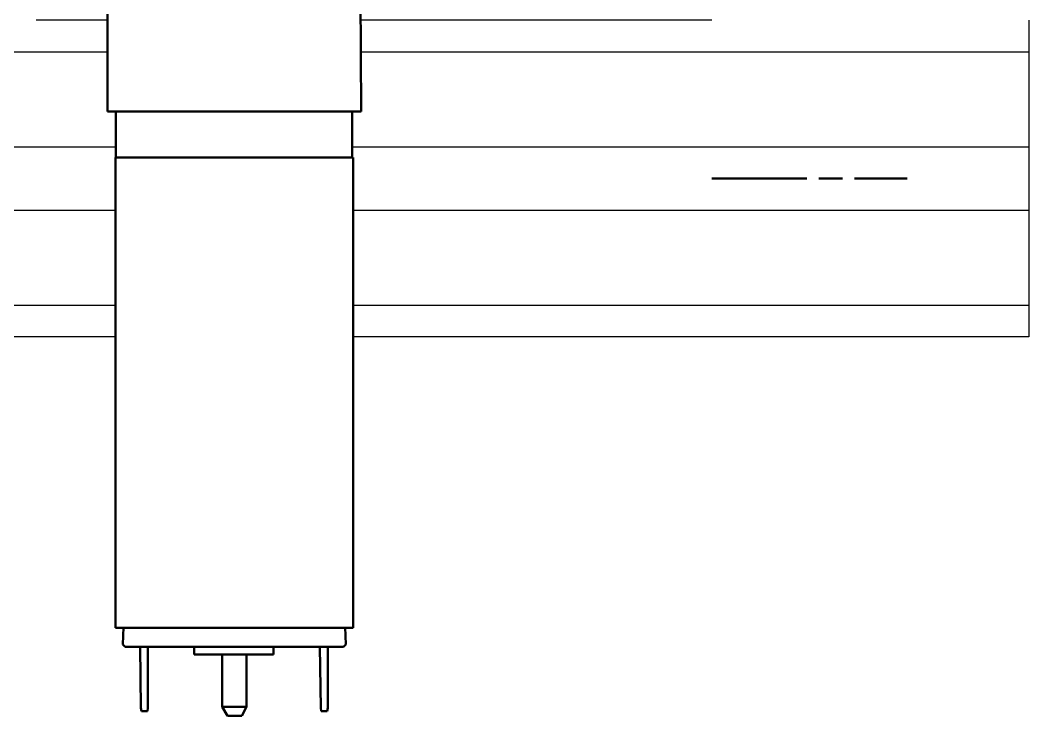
# Model space of a CAD drawing. Header units: millimetres. Extents: x 1269 to 5832, y 527 to 3540.
# Drawn here: x 5036.6 to 5163.9, y 953 to 1040.8 of the extents above; entities that cross this region are included whole.
import ezdxf

# ---------------------------------------------------------------- set-up
doc = ezdxf.new("R2010")
doc.units = ezdxf.units.MM
doc.linetypes.add('AM_ISO08W050', pattern=[18, 12, -1.5, 3, -1.5])
doc.linetypes.add('phl_thick', pattern=[0])
doc.layers.add('AM_5', color=7, linetype='Continuous', lineweight=50)
doc.layers.add('AM_7', color=7, linetype='AM_ISO08W050', lineweight=50)
doc.layers.add('projection', color=7, linetype='Continuous')

msp = doc.modelspace()

# ---------------------------------------------------------------- linework, layer by layer
for p, q in [((5047.626, 1040.789), (5038.623, 1040.789)), ((5123.867, 1040.789), (5079.546, 1040.789)), ((5163.867, 1040.789), (5163.867, 1000.789)), ((4953.086, 1036.789), (5047.626, 1036.789)), ((5079.567, 1036.789), (5163.867, 1036.789)), ((5048.62, 1000.789), (4898.819, 1000.789)), ((5163.867, 1000.789), (5078.623, 1000.789))]:
    msp.add_line(p, q)
at = {"layer": 'AM_5'}
for p, q in [((5047.626, 1029.248, 1.346), (5047.626, 1071.952, 1.346)), ((5079.383, 1071.952, 1.346), (5079.606, 1029.248, 1.346)), ((5079.606, 1029.248, 1.346), (5047.626, 1029.248, 1.346)), ((5078.459, 1029.248, 1.346), (5048.674, 1029.248, 1.346)), ((5048.674, 1029.248, 1.346), (5048.674, 1023.442, 1.346)), ((5078.474, 1023.442, 1.346), (5078.474, 1029.248, 1.346)), ((5048.62, 964.078, 1.346), (5048.62, 1023.454, 1.346)), ((5048.62, 1023.454, 1.346), (5048.674, 1023.442, 1.346)), ((5048.674, 1023.442, 1.346), (5078.474, 1023.442, 1.346)), ((5078.474, 1023.442, 1.346), (5078.623, 1023.442, 1.346)), ((5078.623, 1023.442, 1.346), (5078.623, 964.078, 1.346)), ((5078.623, 964.078, 1.346), (5048.62, 964.078, 1.346)), ((5049.648, 964.157, 2.21), (5049.553, 961.957, 2.297)), ((5077.689, 961.957, 0.394), (5077.594, 964.157, 0.482)), ((5049.553, 961.957, 2.297), (5049.857, 961.657, 2.34)), ((5049.857, 961.657, 2.34), (5077.385, 961.657, 0.352)), ((5051.737, 961.657, 4.249), (5051.837, 953.957, 1.103)), ((5052.721, 953.957, -1.6), (5052.721, 961.645, -1.6)), ((5058.55, 961.657, -9.53), (5058.55, 960.691, -9.53)), ((5068.569, 960.691, -9.53), (5068.569, 961.661, -9.53)), ((5074.411, 961.657, 1.083), (5074.521, 953.957, 4.291)), ((5075.405, 953.957, 1.588), (5075.405, 961.624, 1.588)), ((5077.385, 961.657, 0.352), (5077.689, 961.957, 0.394)), ((5058.55, 960.691, -9.53), (5058.55, 960.691, -9.53)), ((5058.55, 960.691, -9.53), (5068.569, 960.691, -9.53)), ((5062.106, 960.661, 1.346), (5062.106, 954.073, 1.346)), ((5065.152, 954.073, 1.346), (5065.152, 960.694, 1.346)), ((5051.837, 953.957, 1.103), (5051.892, 953.557, 0.707)), ((5051.892, 953.557, 0.707), (5052.666, 953.557, -1.204)), ((5052.666, 953.557, -1.204), (5052.721, 953.957, -1.6)), ((5062.106, 954.073, 1.346), (5065.152, 954.073, 1.346)), ((5062.747, 952.954, 1.346), (5062.106, 954.073, 1.346)), ((5065.152, 954.073, 1.346), (5064.575, 952.954, 1.346)), ((5074.521, 953.957, 4.291), (5074.576, 953.557, 3.895)), ((5074.576, 953.557, 3.895), (5075.35, 953.557, 1.984)), ((5075.35, 953.557, 1.984), (5075.405, 953.957, 1.588)), ((5064.575, 952.954, 1.346), (5062.747, 952.954, 1.346))]:
    msp.add_line(p, q, dxfattribs=at)
at = {"layer": 'AM_7'}
msp.add_line((5123.867, 1020.789), (5148.496, 1020.789), dxfattribs=at)
at = {"layer": 'projection', "color": 7, "linetype": 'phl_thick'}
for p, q in [((4953.172, 1024.789), (5048.674, 1024.789)), ((5078.474, 1024.789), (5163.867, 1024.789)), ((4953.237, 1016.789), (5048.62, 1016.789)), ((5078.623, 1016.789), (5163.867, 1016.789)), ((4953.343, 1004.789), (5048.62, 1004.789)), ((5078.623, 1004.789), (5163.867, 1004.789))]:
    msp.add_line(p, q, dxfattribs=at)

doc.saveas('drawing.dxf')
